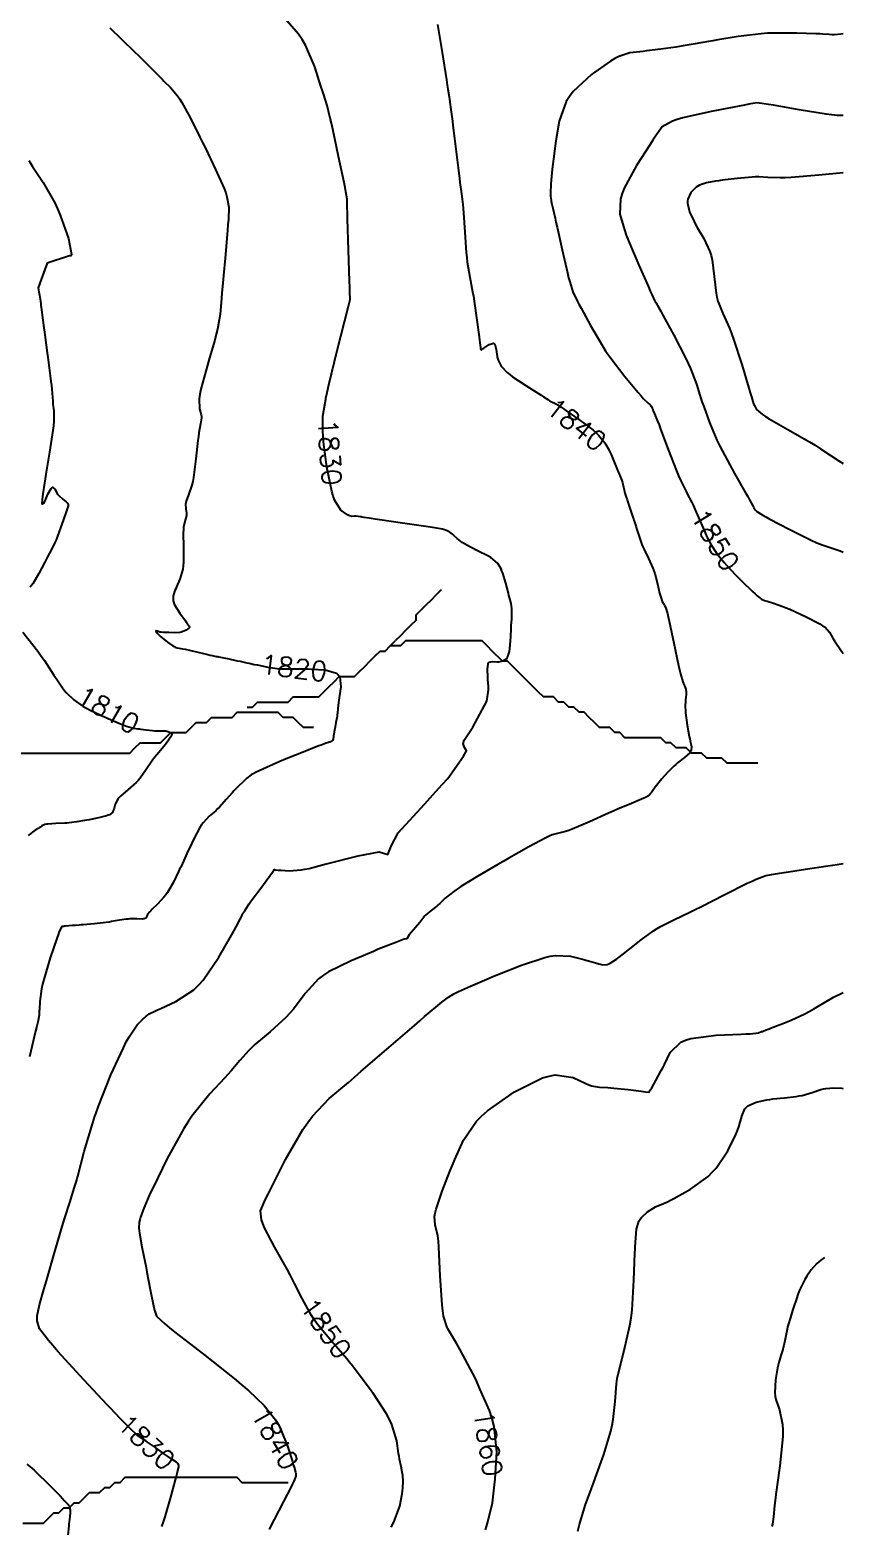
# Model space of a CAD drawing. Header units: metres. Extents: x 68 to 838477, y 94 to 1191015.
# Drawn here: x 838317.3 to 838476.5, y 1189919.7 to 1190212.8 of the extents above; entities that cross this region are included whole.
import ezdxf

# ---------------------------------------------------------------- set-up
doc = ezdxf.new("R2010")
doc.units = ezdxf.units.M
doc.header["$LTSCALE"] = 0.3
doc.layers.add('COTAS 10', color=1, linetype='Continuous')
doc.layers.add('DRENAJE', color=5, linetype='Continuous', lineweight=25)
doc.styles.get("Standard").update_dxf_attribs({"font": 'simplex.shx'})

msp = doc.modelspace()

# ---------------------------------------------------------------- linework, layer by layer
at = {"layer": 'COTAS 10'}
for points, elevation in [([(838343.06, 1189919.61), (838343.41, 1189920.52), (838343.74, 1189921.48), (838344.88, 1189925.34), (838345.77, 1189928.75), (838345.94, 1189929.43), (838346.08, 1189929.98), (838346.17, 1189930.31), (838346.35, 1189931), (838346.4, 1189931.24), (838346.41, 1189931.31), (838346.42, 1189931.38), (838346.42, 1189931.64), (838346.24, 1189931.96), (838346.12, 1189932.07), (838345.98, 1189932.19), (838345.26, 1189932.69), (838344.19, 1189933.39), (838343.83, 1189933.64), (838343.44, 1189933.9), (838341.83, 1189935.05), (838340.31, 1189936.13), (838339.98, 1189936.35), (838339.7, 1189936.54), (838339.03, 1189936.94), (838338.49, 1189937.3), (838338.28, 1189937.47), (838338.06, 1189937.66), (838337.05, 1189938.59), (838334.92, 1189940.76), (838333.99, 1189941.74), (838332.91, 1189942.88), (838332.41, 1189943.41), (838327.78, 1189948.35), (838322.74, 1189953.87), (838321.72, 1189955.03), (838320.86, 1189956.04), (838319.11, 1189958.35), (838318.69, 1189959.86), (838318.67, 1189960.35), (838318.69, 1189960.87), (838319.11, 1189963.04), (838319.98, 1189966.03), (838320.28, 1189967.06), (838320.61, 1189968.2), (838322.02, 1189973.04), (838323.45, 1189977.89), (838323.79, 1189979.03), (838324.11, 1189980.07), (838325.08, 1189983.06), (838326.01, 1189986.05), (838326.3, 1189987.09), (838326.62, 1189988.22), (838327.89, 1189993.06), (838329.54, 1189998.67), (838329.99, 1190000), (838330.08, 1190000.28), (838330.67, 1190001.92), (838333.11, 1190008.06), (838335.55, 1190013.41), (838336.12, 1190014.55), (838336.67, 1190015.54), (838338.28, 1190017.9), (838339.46, 1190019.08), (838339.73, 1190019.33), (838339.97, 1190019.54), (838340.63, 1190020.04), (838341.73, 1190020.58), (838342.25, 1190020.82), (838342.86, 1190021.1), (838345.85, 1190022.44), (838349.33, 1190024.74), (838350.25, 1190025.63), (838351.16, 1190026.63), (838354.28, 1190031.15), (838356.76, 1190035.48), (838357.25, 1190036.36), (838357.66, 1190037.09), (838358.46, 1190038.58), (838358.68, 1190039.07), (838358.73, 1190039.17), (838358.77, 1190039.25), (838358.85, 1190039.45), (838358.9, 1190039.56), (838358.92, 1190039.59), (838358.94, 1190039.62), (838359.01, 1190039.74), (838359.09, 1190039.84), (838359.12, 1190039.89), (838359.15, 1190039.95), (838359.18, 1190039.99), (838359.19, 1190040), (838359.2, 1190040.01), (838359.25, 1190040.06), (838359.34, 1190040.19), (838359.38, 1190040.25), (838359.42, 1190040.33), (838359.61, 1190040.7), (838360.19, 1190041.59), (838360.47, 1190041.99), (838360.8, 1190042.45), (838362.45, 1190044.68), (838364.06, 1190046.83), (838364.37, 1190047.26), (838364.62, 1190047.6), (838365.04, 1190048.21), (838365.1, 1190048.29), (838365.12, 1190048.3), (838365.15, 1190048.3), (838365.31, 1190048.27), (838365.84, 1190048.2), (838366.11, 1190048.18), (838366.43, 1190048.16), (838368.05, 1190048.09), (838370.36, 1190048.25), (838371.12, 1190048.38), (838371.93, 1190048.54), (838375.28, 1190049.43), (838375.33, 1190049.44), (838381.52, 1190050.97), (838385.67, 1190051.8), (838387.33, 1190051.24), (838388.02, 1190052.9), (838389.4, 1190055.53), (838394.63, 1190061.19), (838396.15, 1190062.94), (838396.74, 1190063.6), (838397.4, 1190064.33), (838397.99, 1190064.99), (838399.08, 1190066.17), (838402.2, 1190070.51), (838402.77, 1190071.55), (838402.39, 1190072.21), (838402.1, 1190072.97), (838402.29, 1190073.63), (838403.99, 1190076.18), (838406.73, 1190081.28), (838407.07, 1190083.52), (838407.05, 1190084.25), (838406.95, 1190085.45), (838406.93, 1190085.8), (838406.91, 1190086.15), (838406.86, 1190087.51), (838407, 1190088.61), (838407.09, 1190088.8), (838407.21, 1190088.95), (838407.87, 1190089.09), (838408.68, 1190089.01), (838408.9, 1190089.01), (838409.12, 1190089.03), (838409.92, 1190089.19), (838410.59, 1190089.62), (838410.73, 1190089.8), (838410.85, 1190090.02), (838411.16, 1190091.04), (838411.31, 1190092.25), (838411.34, 1190092.58), (838411.37, 1190092.91), (838411.43, 1190094.11), (838411.48, 1190095.35), (838411.5, 1190095.71), (838411.52, 1190096.07), (838411.62, 1190097.46), (838411.67, 1190098.79), (838411.66, 1190099.12), (838411.64, 1190099.43), (838411.48, 1190100.44), (838411.19, 1190101.61), (838411.08, 1190102.02), (838410.96, 1190102.47), (838410.45, 1190104.43), (838409.86, 1190106.36), (838409.69, 1190106.8), (838409.53, 1190107.2), (838408.91, 1190108.28), (838407.93, 1190109.15), (838407.52, 1190109.42), (838407.06, 1190109.7), (838404.94, 1190110.78), (838402.81, 1190111.85), (838402.35, 1190112.11), (838401.94, 1190112.36), (838400.92, 1190113.15), (838400.3, 1190113.76), (838400.14, 1190113.9), (838399.99, 1190114.03), (838399.48, 1190114.4), (838398.97, 1190114.66), (838398.82, 1190114.73), (838398.66, 1190114.79), (838398.05, 1190114.97), (838396.47, 1190115.26), (838395.69, 1190115.38), (838394.77, 1190115.52), (838390.25, 1190116.19), (838385.77, 1190116.84), (838384.88, 1190116.97), (838384.13, 1190117.08), (838382.7, 1190117.3), (838382.24, 1190117.38), (838382.11, 1190117.4), (838381.98, 1190117.42), (838381.52, 1190117.48), (838381.06, 1190117.52), (838380.93, 1190117.52), (838380.8, 1190117.52), (838380.33, 1190117.5), (838379.71, 1190117.66), (838379.48, 1190117.78), (838379.23, 1190117.93), (838378.13, 1190118.72), (838376.95, 1190120.62), (838376.65, 1190121.47), (838376.58, 1190121.71), (838376.36, 1190122.45), (838375.42, 1190127.16), (838374.77, 1190132.1), (838374.66, 1190133.23), (838374.59, 1190134.27), (838374.61, 1190137.16), (838375.19, 1190140.48), (838375.23, 1190140.66), (838375.47, 1190141.78), (838375.8, 1190143.26), (838377.44, 1190149.98), (838379.58, 1190158.44), (838379.97, 1190159.98), (838379.93, 1190161.48), (838379.9, 1190162.42), (838379.86, 1190163.58), (838379.67, 1190169.68), (838379.47, 1190175.82), (838379.44, 1190177.02), (838379.41, 1190177.99), (838379.38, 1190179.68), (838379.13, 1190181.11), (838378.97, 1190181.93), (838378.77, 1190182.92), (838377.72, 1190188.02), (838376.58, 1190193.38), (838376.32, 1190194.54), (838376.08, 1190195.55), (838375.45, 1190198.02), (838374.79, 1190200.13), (838374.54, 1190200.91), (838374.26, 1190201.77), (838373.03, 1190205.6), (838371.2, 1190209.81), (838370.55, 1190210.91), (838369.83, 1190211.98), (838366.74, 1190215.6)], 1830), ([(838332.91, 1190213.2), (838337.61, 1190208.66), (838338.62, 1190207.69), (838339.49, 1190206.83), (838341.56, 1190204.76), (838342.8, 1190203.49), (838343.15, 1190203.14), (838343.5, 1190202.79), (838344.78, 1190201.56), (838346.18, 1190199.89), (838346.6, 1190199.26), (838347.03, 1190198.57), (838348.72, 1190195.5), (838350.55, 1190191.81), (838351.08, 1190190.74), (838351.62, 1190189.65), (838353.63, 1190185.5), (838355.28, 1190181.75), (838355.6, 1190180.9), (838355.85, 1190180.14), (838356.24, 1190178.11), (838356.12, 1190175.68), (838356.04, 1190174.67), (838355.95, 1190173.51), (838355.49, 1190168.11), (838355.17, 1190164.67), (838354.98, 1190162.56), (838354.87, 1190161.31), (838354.77, 1190160.18), (838354.49, 1190157.12), (838353.99, 1190154.21), (838353.74, 1190153.18), (838353.45, 1190152.04), (838352.44, 1190148.58), (838352.01, 1190147.12), (838350.71, 1190142.41), (838350.51, 1190141.42), (838350.37, 1190140.56), (838350.45, 1190138.57), (838350.81, 1190137.43), (838350.84, 1190137.11), (838350.86, 1190136.79), (838350.69, 1190135.62), (838350.34, 1190133.85), (838350.24, 1190133.16), (838350.13, 1190132.36), (838349.74, 1190128.76), (838349.28, 1190125.12), (838349.13, 1190124.31), (838348.97, 1190123.59), (838348.33, 1190121.7), (838347.83, 1190120.47), (838347.76, 1190120.17), (838347.71, 1190119.88), (838347.8, 1190118.96), (838347.94, 1190118.13), (838347.93, 1190117.89), (838347.91, 1190117.65), (838347.64, 1190116.76), (838347.35, 1190115.4), (838347.31, 1190114.86), (838347.29, 1190114.25), (838347.36, 1190111.47), (838347.36, 1190108.54), (838347.29, 1190107.84), (838347.2, 1190107.18), (838346.63, 1190105.19), (838345.96, 1190103.67), (838345.8, 1190103.31), (838345.66, 1190102.97), (838345.28, 1190101.97), (838345.3, 1190100.93), (838345.42, 1190100.58), (838345.58, 1190100.19), (838346.6, 1190098.53), (838347.7, 1190097.01), (838347.93, 1190096.71), (838348.11, 1190096.45), (838348.5, 1190095.96), (838348.5, 1190095.74), (838348.44, 1190095.66), (838348.36, 1190095.58), (838347.86, 1190095.2), (838347.09, 1190094.86), (838346.85, 1190094.8), (838346.59, 1190094.75), (838345.52, 1190094.7), (838344.49, 1190094.74), (838344.25, 1190094.74), (838344.04, 1190094.75), (838343.41, 1190094.75), (838342.94, 1190094.79), (838342.81, 1190094.82), (838342.68, 1190094.85), (838342.24, 1190095.03), (838341.96, 1190095.11), (838341.94, 1190095.09), (838341.94, 1190095.03), (838342.14, 1190094.67), (838342.67, 1190094.08), (838342.88, 1190093.89), (838343.12, 1190093.68), (838344.2, 1190092.84), (838345.25, 1190092.11), (838345.48, 1190091.98), (838345.67, 1190091.87), (838346.12, 1190091.72), (838346.84, 1190091.62), (838347.22, 1190091.55), (838347.66, 1190091.46), (838349.88, 1190090.95), (838352.11, 1190090.43), (838352.57, 1190090.32), (838352.95, 1190090.24), (838353.76, 1190090.07), (838354.1, 1190090.03), (838354.19, 1190090.01), (838354.28, 1190090), (838354.58, 1190089.95), (838355.26, 1190089.81), (838355.58, 1190089.74), (838355.96, 1190089.65), (838357.83, 1190089.23), (838358.41, 1190089.11), (838359.72, 1190088.81), (838360.11, 1190088.73), (838360.44, 1190088.66), (838361.17, 1190088.51), (838361.8, 1190088.4), (838362.07, 1190088.34), (838362.38, 1190088.28), (838363.86, 1190087.97), (838365.69, 1190087.69), (838366.22, 1190087.65), (838366.76, 1190087.61), (838368.81, 1190087.61), (838371.07, 1190087.63), (838371.74, 1190087.62), (838372.43, 1190087.59), (838375.09, 1190087.44), (838377.27, 1190086.8), (838377.64, 1190086.47), (838377.93, 1190086.07), (838378.15, 1190084.08), (838377.82, 1190081.96), (838377.76, 1190081.48), (838377.7, 1190081.05), (838377.58, 1190079.88), (838377.49, 1190078.93), (838377.45, 1190078.63), (838377.4, 1190078.32), (838377.17, 1190077.09), (838376.94, 1190075.88), (838376.9, 1190075.59), (838376.85, 1190075.31), (838376.74, 1190074.47), (838376.63, 1190073.86), (838376.59, 1190073.73), (838376.54, 1190073.62), (838376.3, 1190073.39), (838375.97, 1190073.28), (838375.87, 1190073.24), (838375.76, 1190073.21), (838375.3, 1190073.07), (838374.3, 1190072.71), (838373.85, 1190072.53), (838373.31, 1190072.33), (838370.75, 1190071.31), (838367.78, 1190070.11), (838367, 1190069.78), (838366.23, 1190069.46), (838363.59, 1190068.31), (838361.45, 1190067.31), (838361, 1190067.07), (838360.61, 1190066.85), (838359.71, 1190066.21), (838359.19, 1190065.68), (838359.03, 1190065.52), (838358.87, 1190065.37), (838358.24, 1190064.8), (838357.45, 1190064.02), (838357.19, 1190063.73), (838356.9, 1190063.42), (838355.69, 1190062.02), (838354.37, 1190060.56), (838354.01, 1190060.19), (838353.65, 1190059.84), (838352.39, 1190058.74), (838351.17, 1190057.48), (838350.84, 1190057.04), (838350.52, 1190056.55), (838349.39, 1190054.47), (838348.42, 1190052.38), (838348.19, 1190051.89), (838347.98, 1190051.43), (838347.39, 1190050.11), (838346.79, 1190048.81), (838346.57, 1190048.37), (838346.34, 1190047.9), (838345.34, 1190045.87), (838344.17, 1190043.83), (838343.84, 1190043.34), (838343.5, 1190042.88), (838342.24, 1190041.5), (838341.16, 1190040.48), (838340.94, 1190040.25), (838340.74, 1190040.04), (838340.31, 1190039.5), (838340.12, 1190039.15), (838340.07, 1190039.07), (838340.04, 1190039), (838339.95, 1190038.78), (838339.64, 1190038.65), (838339.47, 1190038.63), (838339.25, 1190038.62), (838338.16, 1190038.64), (838336.83, 1190038.64), (838336.47, 1190038.61), (838336.11, 1190038.58), (838334.81, 1190038.37), (838333.26, 1190038.1), (838332.75, 1190038.03), (838332.19, 1190037.96), (838329.84, 1190037.7), (838327.7, 1190037.5), (838327.27, 1190037.46), (838326.91, 1190037.43), (838326.2, 1190037.38), (838325.85, 1190037.36), (838325.71, 1190037.35), (838325.56, 1190037.34), (838324.88, 1190037.28), (838324.2, 1190037.21), (838324.04, 1190037.19), (838323.9, 1190037.17), (838323.52, 1190037.12), (838322.99, 1190036.15), (838322.76, 1190035.55), (838322.5, 1190034.82), (838321.22, 1190031), (838319.99, 1190026.8), (838319.74, 1190025.84), (838319.54, 1190024.96), (838319.17, 1190022.47), (838319.1, 1190020.88), (838319.09, 1190020.55), (838319.08, 1190020.29), (838319.07, 1190019.75), (838318.79, 1190018.39), (838318.6, 1190017.6), (838318.37, 1190016.63), (838317.16, 1190011.64)], 1820), ([(838397.1, 1190213.89), (838398.01, 1190208.37), (838398.82, 1190203.05), (838398.98, 1190202.02), (838399.11, 1190201.18), (838399.35, 1190199.71), (838399.44, 1190199.2), (838399.48, 1190198.95), (838399.52, 1190198.66), (838399.71, 1190197.25), (838400.01, 1190194.94), (838400.11, 1190194.09), (838400.23, 1190193.14), (838400.73, 1190188.92), (838401.24, 1190184.73), (838401.36, 1190183.79), (838401.47, 1190182.95), (838401.78, 1190180.72), (838402.03, 1190178.58), (838402.1, 1190177.81), (838402.16, 1190176.95), (838402.4, 1190173.17), (838402.7, 1190169.2), (838402.8, 1190168.22), (838402.92, 1190167.29), (838403.4, 1190164.37), (838403.95, 1190161.51), (838404.1, 1190160.62), (838404.25, 1190159.69), (838404.78, 1190155.95), (838405.21, 1190152.69), (838405.3, 1190152.05), (838405.36, 1190151.52), (838405.48, 1190150.58), (838405.5, 1190150.4), (838405.51, 1190150.36), (838405.52, 1190150.32), (838405.57, 1190150.2), (838405.63, 1190150.13), (838405.65, 1190150.12), (838405.67, 1190150.12), (838405.76, 1190150.17), (838406.04, 1190150.37), (838406.18, 1190150.47), (838406.34, 1190150.59), (838407.18, 1190151.18), (838408.02, 1190151.46), (838408.18, 1190151.39), (838408.31, 1190151.26), (838408.56, 1190150.23), (838408.74, 1190148.85), (838408.84, 1190148.49), (838408.96, 1190148.14), (838409.56, 1190146.96), (838410.74, 1190145.7), (838411.22, 1190145.3), (838411.78, 1190144.87), (838414.37, 1190143.13), (838415.8, 1190142.24), (838416.88, 1190141.56), (838417.39, 1190141.24), (838417.82, 1190140.96), (838418.68, 1190140.38), (838419, 1190140.15), (838419.07, 1190140.1), (838419.15, 1190140.05), (838419.39, 1190139.92), (838419.6, 1190139.84), (838419.66, 1190139.82), (838419.71, 1190139.8), (838419.9, 1190139.73), (838420.06, 1190139.67), (838420.1, 1190139.65), (838420.15, 1190139.63), (838420.28, 1190139.56), (838420.41, 1190139.5), (838420.47, 1190139.46), (838420.59, 1190139.39), (838421.31, 1190138.91), (838421.72, 1190138.62), (838422.22, 1190138.27), (838424.78, 1190136.48), (838427.48, 1190134.43), (838428.07, 1190133.92), (838428.59, 1190133.43), (838429.88, 1190131.89), (838430.67, 1190130.45), (838430.69, 1190130.43), (838430.88, 1190130.04), (838431.08, 1190129.61), (838431.76, 1190128.02), (838432.32, 1190126.58), (838432.45, 1190126.26), (838432.57, 1190125.97), (838432.91, 1190125.18), (838433.16, 1190124.53), (838433.23, 1190124.33), (838433.29, 1190124.12), (838433.51, 1190123.26), (838433.69, 1190122.45), (838433.73, 1190122.27), (838433.78, 1190122.11), (838433.9, 1190121.69), (838434.11, 1190121.08), (838434.2, 1190120.81), (838434.31, 1190120.48), (838434.83, 1190118.92), (838435.34, 1190117.36), (838435.44, 1190117.04), (838435.53, 1190116.78), (838435.72, 1190116.21), (838435.9, 1190115.68), (838435.98, 1190115.43), (838436.07, 1190115.14), (838436.51, 1190113.73), (838437.12, 1190112.01), (838437.32, 1190111.52), (838437.53, 1190111.04), (838438.41, 1190109.25), (838439.26, 1190107.38), (838439.46, 1190106.85), (838439.65, 1190106.3), (838440.18, 1190104.26), (838440.58, 1190102.46), (838440.69, 1190102.06), (838440.79, 1190101.71), (838441.11, 1190100.81), (838441.39, 1190100.28), (838441.46, 1190100.16), (838441.53, 1190100.05), (838441.75, 1190099.74), (838442.11, 1190098.51), (838442.27, 1190097.82), (838442.46, 1190096.98), (838443.36, 1190092.69), (838444.28, 1190088.3), (838444.48, 1190087.41), (838444.66, 1190086.66), (838445.1, 1190085.08), (838445.38, 1190084.46), (838445.44, 1190084.3), (838445.51, 1190084.15), (838445.71, 1190083.66), (838445.81, 1190083.06), (838445.81, 1190082.85), (838445.81, 1190082.61), (838445.68, 1190081.54), (838445.6, 1190080.06), (838445.63, 1190079.54), (838445.67, 1190078.99), (838445.98, 1190076.63), (838446.39, 1190074.38), (838446.48, 1190073.89), (838446.58, 1190073.46), (838446.86, 1190072.39), (838446.79, 1190071.64), (838446.66, 1190071.42), (838446.48, 1190071.18), (838445.43, 1190070.26), (838444.09, 1190069.22), (838443.73, 1190068.9), (838443.37, 1190068.58), (838442.14, 1190067.32), (838441.04, 1190066.06), (838440.78, 1190065.74), (838440.52, 1190065.43), (838439.74, 1190064.42), (838439.14, 1190063.61), (838439, 1190063.43), (838438.87, 1190063.27), (838438.51, 1190062.85), (838437.81, 1190062.43), (838437.46, 1190062.27), (838437.06, 1190062.08), (838435.07, 1190061.24), (838432.35, 1190060.11), (838431.48, 1190059.73), (838430.56, 1190059.34), (838426.85, 1190057.69), (838423.47, 1190056.25), (838422.77, 1190055.98), (838422.17, 1190055.77), (838420.85, 1190055.46), (838419.54, 1190055.08), (838418.95, 1190054.82), (838418.27, 1190054.5), (838414.97, 1190052.74), (838411.04, 1190050.53), (838409.96, 1190049.91), (838408.88, 1190049.29), (838404.97, 1190047.01), (838401.63, 1190044.96), (838400.9, 1190044.47), (838400.25, 1190044.03), (838398.61, 1190042.72), (838397.53, 1190041.69), (838397.23, 1190041.42), (838396.93, 1190041.16), (838395.87, 1190040.27), (838394.72, 1190039.36), (838394.59, 1190039.26), (838393.63, 1190037.92), (838391.56, 1190035.51), (838391.06, 1190034.76), (838390.56, 1190034.68), (838388.9, 1190034.02), (838385.99, 1190032.94), (838385.49, 1190032.69), (838384.52, 1190032.23), (838380.17, 1190030.45), (838375.74, 1190028.3), (838374.72, 1190027.62), (838373.78, 1190026.9), (838371.17, 1190024.01), (838368.88, 1190020.95), (838368.16, 1190020.14), (838367.39, 1190019.33), (838364.29, 1190016.54), (838361.33, 1190014.02), (838360.66, 1190013.4), (838360.05, 1190012.8), (838358.35, 1190010.91), (838356.66, 1190008.87), (838356.06, 1190008.19), (838355.39, 1190007.45), (838352.49, 1190004.37), (838349.2, 1190000.34), (838348.97, 1190000), (838348.3, 1189999.01), (838347.39, 1189997.59), (838344.14, 1189991.67), (838341.45, 1189986.17), (838340.89, 1189985.01), (838340.42, 1189984), (838339.43, 1189981.67), (838339.03, 1189980.5), (838338.94, 1189980.22), (838338.86, 1189979.96), (838338.62, 1189979.2), (838338.6, 1189978.08), (838338.65, 1189977.6), (838338.73, 1189977.04), (838339.2, 1189974.41), (838339.83, 1189971.23), (838340, 1189970.33), (838340.18, 1189969.42), (838340.82, 1189966.03), (838341.4, 1189963.14), (838341.54, 1189962.53), (838341.66, 1189962.01), (838342.05, 1189960.82), (838343.66, 1189959.28), (838344.56, 1189958.54), (838345.65, 1189957.66), (838351.24, 1189953.33), (838357.23, 1189948.62), (838358.59, 1189947.5), (838359.81, 1189946.46), (838360.03, 1189946.26), (838363.13, 1189943.33), (838365.32, 1189940.51), (838365.84, 1189939.66), (838366.32, 1189938.77), (838366.47, 1189938.38), (838367.72, 1189935.31), (838368.65, 1189932.3), (838368.84, 1189931.7), (838368.99, 1189931.2), (838369.26, 1189930.26), (838369.3, 1189929.97), (838369.31, 1189929.88), (838369.31, 1189929.79), (838369.31, 1189929.68), (838369.31, 1189929.44), (838368.93, 1189928.45), (838368.7, 1189927.96), (838368.41, 1189927.37), (838366.93, 1189924.48), (838365.1, 1189920.95), (838364.59, 1189919.97), (838364.09, 1189918.98)], 1840), ([(838476.51, 1190212.06), (838476.1, 1190211.97), (838474.86, 1190211.87), (838474.59, 1190211.86), (838474.36, 1190211.85), (838473.77, 1190211.89), (838472.58, 1190211.98), (838471.96, 1190212.02), (838471.21, 1190212.05), (838467.49, 1190212.21), (838462.96, 1190212.21), (838461.71, 1190212.15), (838460.46, 1190212.06), (838455.98, 1190211.52), (838451.97, 1190210.87), (838451.02, 1190210.71), (838450.14, 1190210.56), (838447.55, 1190210.09), (838445.22, 1190209.68), (838444.51, 1190209.56), (838443.76, 1190209.45), (838440.83, 1190209.04), (838438, 1190208.69), (838437.32, 1190208.61), (838436.68, 1190208.54), (838434.75, 1190208.35), (838432.6, 1190207.61), (838431.82, 1190207.2), (838430.96, 1190206.69), (838427.23, 1190204.09), (838423.68, 1190200.74), (838422.94, 1190199.76), (838422.31, 1190198.76), (838420.91, 1190194.96), (838420.27, 1190191.11), (838420.12, 1190190.08), (838419.98, 1190189.07), (838419.57, 1190185.53), (838419.3, 1190182.63), (838419.26, 1190182.02), (838419.23, 1190181.49), (838419.21, 1190180.26), (838419.32, 1190179.48), (838419.36, 1190179.24), (838419.41, 1190178.97), (838419.65, 1190177.91), (838420.1, 1190175.95), (838420.28, 1190175.12), (838420.49, 1190174.17), (838421.48, 1190169.7), (838422.51, 1190165.23), (838422.75, 1190164.27), (838422.97, 1190163.44), (838423.61, 1190161.48), (838424.45, 1190159.76), (838424.79, 1190159.09), (838425.19, 1190158.33), (838427.02, 1190154.88), (838429.37, 1190150.91), (838430.08, 1190149.82), (838430.84, 1190148.74), (838433.8, 1190144.88), (838436.41, 1190141.75), (838436.94, 1190141.14), (838437.39, 1190140.62), (838438.32, 1190139.66), (838438.64, 1190139.42), (838438.71, 1190139.36), (838438.77, 1190139.3), (838438.92, 1190139.13), (838439, 1190138.98), (838439.02, 1190138.93), (838439.04, 1190138.89), (838439.12, 1190138.72), (838439.23, 1190138.44), (838439.28, 1190138.33), (838439.34, 1190138.2), (838439.6, 1190137.62), (838440.2, 1190136.13), (838440.47, 1190135.44), (838440.78, 1190134.62), (838442.26, 1190130.63), (838443.88, 1190126.44), (838444.28, 1190125.48), (838444.66, 1190124.62), (838445.82, 1190122.26), (838445.92, 1190122.07), (838446.89, 1190120.24), (838447.2, 1190119.6), (838447.51, 1190118.92), (838448.7, 1190116.14), (838449.92, 1190113.39), (838450.26, 1190112.73), (838450.58, 1190112.11), (838451.76, 1190110.23), (838453.21, 1190108.44), (838453.72, 1190107.87), (838454.27, 1190107.27), (838455.72, 1190105.79), (838456.62, 1190104.87), (838458.83, 1190102.74), (838459.28, 1190102.32), (838459.67, 1190101.96), (838460.51, 1190101.29), (838461.12, 1190101.04), (838461.36, 1190100.96), (838461.63, 1190100.87), (838462.88, 1190100.51), (838464.73, 1190099.87), (838465.38, 1190099.6), (838466.09, 1190099.3), (838469.14, 1190097.9), (838471.96, 1190096.43), (838472.51, 1190096.09), (838472.98, 1190095.77), (838473.85, 1190094.85), (838474.5, 1190093.62), (838474.82, 1190093.11), (838475.2, 1190092.53), (838476.51, 1190090.63)], 1850), ([(838476.51, 1190196.03), (838475.36, 1190196.07), (838474.34, 1190196.19), (838473.19, 1190196.34), (838467.89, 1190197.19), (838462.86, 1190198.06), (838461.88, 1190198.23), (838461.07, 1190198.36), (838459.62, 1190198.55), (838458.08, 1190198.27), (838457.21, 1190198.1), (838456.14, 1190197.9), (838450.71, 1190196.86), (838445.16, 1190195.61), (838444.03, 1190195.28), (838443.08, 1190194.95), (838441.08, 1190193.82), (838439.79, 1190191.99), (838439.28, 1190191.22), (838438.7, 1190190.34), (838436.03, 1190186.22), (838433.63, 1190181.8), (838433.23, 1190180.74), (838432.93, 1190179.75), (838432.77, 1190176.74), (838433.68, 1190173.66), (838434.05, 1190172.61), (838434.48, 1190171.49), (838436.48, 1190166.74), (838438.38, 1190162.47), (838438.74, 1190161.64), (838439.04, 1190160.97), (838439.56, 1190159.83), (838439.65, 1190159.69), (838439.67, 1190159.65), (838439.7, 1190159.6), (838439.83, 1190159.44), (838440.46, 1190158.36), (838440.8, 1190157.73), (838441.23, 1190156.96), (838443.39, 1190153.01), (838445.68, 1190148.56), (838446.19, 1190147.49), (838446.64, 1190146.48), (838447.8, 1190143.39), (838448.67, 1190140.63), (838448.94, 1190139.83), (838449.22, 1190139.01), (838450.33, 1190135.92), (838451.8, 1190132.44), (838452.31, 1190131.38), (838452.87, 1190130.27), (838455.25, 1190125.92), (838457.42, 1190122.13), (838457.85, 1190121.38), (838458.2, 1190120.76), (838458.83, 1190119.6), (838458.95, 1190119.31), (838458.99, 1190119.24), (838459.02, 1190119.18), (838459.14, 1190118.99), (838459.29, 1190118.8), (838459.35, 1190118.74), (838459.4, 1190118.68), (838459.65, 1190118.43), (838460.78, 1190117.73), (838461.39, 1190117.39), (838462.14, 1190116.98), (838465.93, 1190114.97), (838470.28, 1190112.83), (838471.39, 1190112.35), (838472.45, 1190111.92), (838475.93, 1190110.74), (838476.51, 1190110.51)], 1860), ([(838317.05, 1190187.21), (838317.38, 1190186.7), (838317.78, 1190186.08), (838319.83, 1190182.95), (838322.12, 1190178.93), (838322.67, 1190177.75), (838323.19, 1190176.54), (838324.8, 1190171.93), (838325.37, 1190168.81), (838325.25, 1190168.55), (838324.99, 1190168.55), (838320.62, 1190167.1), (838319.45, 1190163.9), (838318.87, 1190162.31), (838319.02, 1190161.51), (838319.13, 1190160.85), (838319.31, 1190159.65), (838319.36, 1190159.07), (838319.39, 1190158.8), (838319.44, 1190158.49), (838319.65, 1190156.95), (838320, 1190154.47), (838320.12, 1190153.57), (838320.26, 1190152.57), (838320.65, 1190149.58), (838320.83, 1190148.17), (838321.36, 1190143.99), (838321.46, 1190143.14), (838321.54, 1190142.42), (838321.67, 1190140.89), (838321.71, 1190140.06), (838321.73, 1190139.78), (838321.77, 1190139.48), (838321.94, 1190138.21), (838321.95, 1190136.1), (838321.88, 1190135.27), (838321.77, 1190134.33), (838321.11, 1190130.06), (838320.38, 1190125.79), (838320.23, 1190124.86), (838320.1, 1190124.03), (838319.81, 1190121.94), (838319.68, 1190120.81), (838319.66, 1190120.58), (838319.63, 1190120.4), (838319.59, 1190120.08), (838319.6, 1190120.01), (838319.61, 1190119.99), (838319.63, 1190119.97), (838319.74, 1190119.87), (838319.98, 1190120.11), (838320.09, 1190120.3), (838320.21, 1190120.54), (838320.79, 1190121.84), (838321.42, 1190122.99), (838321.56, 1190123.13), (838321.7, 1190123.21), (838322.12, 1190122.83), (838322.57, 1190122.01), (838322.73, 1190121.8), (838322.91, 1190121.59), (838323.68, 1190120.9), (838324.38, 1190120.33), (838324.51, 1190120.21), (838324.62, 1190120.09), (838324.77, 1190119.81), (838324.74, 1190119.65), (838324.73, 1190119.61), (838324.73, 1190119.58), (838324.71, 1190119.52), (838324.52, 1190118.96), (838324.4, 1190118.62), (838324.26, 1190118.2), (838323.52, 1190116.01), (838322.66, 1190113.6), (838322.43, 1190113.04), (838322.22, 1190112.52), (838321.49, 1190111.02), (838320.69, 1190109.56), (838320.43, 1190109.07), (838320.15, 1190108.54), (838319.01, 1190106.31), (838317.81, 1190104.32), (838317.5, 1190103.93), (838317.21, 1190103.62)], 1810), ([(838476.51, 1190184.79), (838471.79, 1190184.33), (838466.34, 1190183.91), (838465.18, 1190183.85), (838464.17, 1190183.81), (838461.79, 1190183.9), (838460.02, 1190184.02), (838459.39, 1190184.01), (838458.71, 1190183.98), (838455.79, 1190183.72), (838452.85, 1190183.36), (838452.17, 1190183.26), (838451.54, 1190183.18), (838449.74, 1190182.88), (838448.41, 1190182.42), (838448.07, 1190182.23), (838447.75, 1190182.01), (838446.72, 1190180.99), (838446.11, 1190179.67), (838446.06, 1190179.26), (838446.05, 1190178.84), (838446.46, 1190177.16), (838447.33, 1190175.26), (838447.62, 1190174.7), (838447.93, 1190174.12), (838449.25, 1190171.92), (838450.45, 1190169.39), (838450.69, 1190168.6), (838450.89, 1190167.78), (838451.29, 1190164.5), (838451.64, 1190161.24), (838451.81, 1190160.43), (838452.01, 1190159.67), (838452.98, 1190157.24), (838454.26, 1190154.39), (838454.65, 1190153.36), (838455.06, 1190152.23), (838456.66, 1190147.24), (838458.06, 1190142.62), (838458.33, 1190141.7), (838458.56, 1190140.95), (838458.99, 1190139.58), (838459.16, 1190139.2), (838459.22, 1190139.07), (838459.28, 1190138.94), (838459.58, 1190138.42), (838460.72, 1190137.47), (838461.32, 1190137.08), (838462.04, 1190136.63), (838465.7, 1190134.54), (838469.94, 1190132.1), (838471.04, 1190131.43), (838472.11, 1190130.77), (838475.7, 1190128.4), (838476.51, 1190127.89)], 1870), ([(838315.86, 1190094.83), (838318.77, 1190091.07), (838319.45, 1190090.14), (838320.09, 1190089.24), (838321.95, 1190086.39), (838322.57, 1190085.45), (838323.48, 1190084.08), (838323.9, 1190083.54), (838324.32, 1190083.03), (838325.83, 1190081.55), (838327.7, 1190080.28), (838328.35, 1190079.91), (838329.06, 1190079.53), (838332.09, 1190078.09), (838334.99, 1190076.86), (838335.62, 1190076.62), (838336.17, 1190076.42), (838337.51, 1190076.04), (838338.41, 1190075.91), (838338.68, 1190075.87), (838338.96, 1190075.83), (838340.02, 1190075.67), (838341.29, 1190075.53), (838341.7, 1190075.5), (838342.12, 1190075.48), (838343.84, 1190075.46), (838344.97, 1190075.07), (838345.03, 1190074.81), (838344.97, 1190074.5), (838343.82, 1190072.82), (838342.09, 1190070.8), (838341.67, 1190070.26), (838341.27, 1190069.73), (838340.05, 1190067.9), (838338.85, 1190066.22), (838338.47, 1190065.78), (838338.07, 1190065.36), (838336.44, 1190063.94), (838334.99, 1190062.7), (838334.69, 1190062.39), (838334.45, 1190062.09), (838333.95, 1190061.14), (838333.75, 1190060.36), (838333.69, 1190060.17), (838333.63, 1190060), (838333.4, 1190059.49), (838332.84, 1190059.06), (838332.57, 1190058.95), (838332.25, 1190058.83), (838330.68, 1190058.44), (838328.87, 1190058.08), (838328.41, 1190057.99), (838327.96, 1190057.91), (838326.45, 1190057.65), (838324.95, 1190057.47), (838324.51, 1190057.43), (838324.06, 1190057.39), (838322.32, 1190057.31), (838320.79, 1190057.21), (838320.47, 1190057.17), (838320.2, 1190057.12), (838319.57, 1190056.88), (838319.16, 1190056.57), (838319.03, 1190056.48), (838318.88, 1190056.38), (838318.27, 1190056), (838316.92, 1190055)], 1810), ([(838387.99, 1189919.47), (838388.51, 1189920.45), (838389.69, 1189923.55), (838390.17, 1189926), (838390.25, 1189926.57), (838390.32, 1189927.08), (838390.38, 1189928.5), (838390.27, 1189929.61), (838390.22, 1189929.92), (838390.18, 1189930.23), (838389.94, 1189931.35), (838389.65, 1189932.82), (838389.56, 1189933.34), (838389.47, 1189933.91), (838389.1, 1189936.4), (838388.13, 1189939.57), (838387.65, 1189940.58), (838387.09, 1189941.64), (838384.4, 1189945.77), (838384.3, 1189945.92), (838381.02, 1189950.27), (838380.15, 1189951.38), (838379.97, 1189951.59), (838379.29, 1189952.44), (838376.29, 1189955.92), (838373.65, 1189959.14), (838373.01, 1189960.05), (838372.4, 1189960.95), (838370.56, 1189964.27), (838369.1, 1189967.18), (838368.77, 1189967.83), (838368.21, 1189968.9), (838367.61, 1189970), (838365.2, 1189974.27), (838363.19, 1189978.1), (838362.84, 1189978.94), (838362.58, 1189979.67), (838362.41, 1189981.47), (838363.42, 1189983.71), (838363.91, 1189984.71), (838364.49, 1189985.88), (838367.33, 1189991.47), (838370.73, 1189997.37), (838371.65, 1189998.73), (838372.58, 1189999.97), (838372.61, 1190000), (838375.86, 1190003.44), (838379.62, 1190006.61), (838380.85, 1190007.66), (838382.16, 1190008.78), (838387.55, 1190013.44), (838392.56, 1190017.78), (838393.62, 1190018.7), (838394.56, 1190019.5), (838396.77, 1190021.36), (838397.94, 1190022.3), (838398.22, 1190022.53), (838398.47, 1190022.73), (838399.22, 1190023.32), (838400.25, 1190023.94), (838400.68, 1190024.16), (838401.18, 1190024.41), (838403.51, 1190025.47), (838406.71, 1190026.84), (838407.76, 1190027.28), (838408.88, 1190027.74), (838413.51, 1190029.6), (838418.07, 1190031.1), (838419.15, 1190031.33), (838420.16, 1190031.49), (838423.11, 1190031.36), (838425.24, 1190030.8), (838425.72, 1190030.67), (838426.16, 1190030.55), (838427.36, 1190030.22), (838428.22, 1190029.97), (838428.45, 1190029.91), (838428.68, 1190029.85), (838429.46, 1190029.65), (838430.33, 1190029.71), (838430.62, 1190029.81), (838430.92, 1190029.95), (838432.17, 1190030.75), (838433.75, 1190031.97), (838434.25, 1190032.37), (838434.78, 1190032.79), (838436.97, 1190034.53), (838439.39, 1190036.3), (838440.08, 1190036.74), (838440.78, 1190037.16), (838443.37, 1190038.48), (838446.51, 1190039.96), (838447.56, 1190040.48), (838448.68, 1190041.03), (838453.37, 1190043.42), (838457.76, 1190045.62), (838458.7, 1190046.06), (838459.51, 1190046.43), (838461.41, 1190047.14), (838463.27, 1190047.48), (838464.06, 1190047.6), (838464.96, 1190047.75), (838469.16, 1190048.39), (838473.5, 1190049.04), (838474.48, 1190049.19), (838475.36, 1190049.32), (838476.51, 1190049.49)], 1850), ([(838406.47, 1189918.96), (838406.9, 1189920.28), (838407.84, 1189924.23), (838408.27, 1189927.78), (838408.37, 1189928.84), (838408.46, 1189929.95), (838408.72, 1189934.23), (838408.19, 1189939.18), (838407.79, 1189940.71), (838407.27, 1189942.3), (838405.39, 1189946.56), (838404.49, 1189948.59), (838401.5, 1189954.22), (838400.86, 1189955.39), (838400.3, 1189956.39), (838399.12, 1189958.32), (838398.95, 1189958.59), (838398.25, 1189960.81), (838398.1, 1189961.82), (838397.97, 1189963), (838397.63, 1189968.68), (838397.35, 1189974.35), (838397.25, 1189975.52), (838397.14, 1189976.52), (838396.65, 1189978.68), (838396.52, 1189980.32), (838396.63, 1189980.99), (838396.81, 1189981.75), (838397.98, 1189985.27), (838399.58, 1189989.32), (838400.03, 1189990.41), (838400.48, 1189991.49), (838402.14, 1189995.27), (838404.69, 1189998.98), (838405.69, 1190000), (838405.7, 1190000.01), (838406.85, 1190001.04), (838412.14, 1190004.77), (838417.64, 1190007.48), (838418.94, 1190007.86), (838420.13, 1190008.09), (838423.62, 1190007.6), (838426.14, 1190006.38), (838426.73, 1190006.15), (838427.27, 1190005.96), (838428.82, 1190005.67), (838430.42, 1190005.59), (838431, 1190005.55), (838431.64, 1190005.49), (838434.4, 1190005.19), (838436.94, 1190004.88), (838437.42, 1190004.82), (838437.82, 1190004.78), (838438.47, 1190004.71), (838438.51, 1190004.71), (838438.53, 1190004.71), (838438.74, 1190005.06), (838438.87, 1190005.28), (838439.03, 1190005.55), (838439.86, 1190006.99), (838440.91, 1190008.91), (838441.21, 1190009.49), (838441.51, 1190010.09), (838442.64, 1190012.45), (838444.72, 1190014.5), (838445.63, 1190014.9), (838446.68, 1190015.24), (838451.67, 1190015.87), (838456.55, 1190016.05), (838457.53, 1190016.1), (838458.35, 1190016.15), (838459.98, 1190016.35), (838460.57, 1190016.55), (838460.73, 1190016.61), (838460.89, 1190016.67), (838461.47, 1190016.9), (838462.04, 1190017.12), (838462.18, 1190017.18), (838462.33, 1190017.23), (838462.82, 1190017.41), (838463.65, 1190017.73), (838464.01, 1190017.87), (838464.42, 1190018.03), (838466.35, 1190018.81), (838469.01, 1190020.06), (838469.88, 1190020.53), (838470.81, 1190021.04), (838474.64, 1190023.29), (838476.51, 1190024.23)], 1860), ([(838424.59, 1189918.65), (838424.9, 1189919.98), (838426, 1189923.71), (838427.23, 1189927.01), (838427.62, 1189928.06), (838428.02, 1189929.18), (838429.63, 1189933.71), (838431.03, 1189938.3), (838431.3, 1189939.45), (838431.51, 1189940.54), (838431.85, 1189944.07), (838432.12, 1189947.55), (838432.29, 1189948.61), (838432.5, 1189949.72), (838433.62, 1189954.07), (838434.76, 1189959.01), (838434.99, 1189960.49), (838435.18, 1189962.01), (838435.56, 1189967.87), (838435.73, 1189973.16), (838435.77, 1189974.03), (838435.78, 1189974.31), (838435.83, 1189975.32), (838436.07, 1189977.87), (838436.54, 1189979.4), (838436.76, 1189979.78), (838437.01, 1189980.13), (838438.19, 1189981.24), (838439.46, 1189982.04), (838439.76, 1189982.21), (838440.04, 1189982.35), (838440.86, 1189982.67), (838442.15, 1189983.23), (838442.73, 1189983.52), (838443.4, 1189983.88), (838446.61, 1189985.7), (838450.07, 1189988.2), (838450.89, 1189988.99), (838451.65, 1189989.82), (838453.92, 1189993.17), (838455.49, 1189996.41), (838455.81, 1189997.18), (838456.09, 1189997.88), (838456.67, 1189999.95), (838456.7, 1190000), (838457.27, 1190001.4), (838457.56, 1190001.72), (838457.89, 1190002), (838459.51, 1190002.74), (838461.55, 1190003.18), (838462.14, 1190003.28), (838462.75, 1190003.37), (838465.06, 1190003.59), (838467.33, 1190003.84), (838467.93, 1190003.95), (838468.5, 1190004.07), (838470.43, 1190004.65), (838472.19, 1190005.21), (838472.66, 1190005.32), (838473.12, 1190005.41), (838474.72, 1190005.57), (838476.21, 1190005.48), (838476.51, 1190005.43)], 1870), ([(838472.9, 1189972.32), (838472.14, 1189971.79), (838471.75, 1189971.47), (838471.38, 1189971.13), (838470.28, 1189969.89), (838469.44, 1189968.66), (838469.24, 1189968.34), (838469.05, 1189968.02), (838468.48, 1189966.96), (838468.01, 1189965.9), (838467.88, 1189965.58), (838467.75, 1189965.25), (838467.31, 1189964), (838466.88, 1189962.68), (838466.76, 1189962.3), (838466.64, 1189961.93), (838466.19, 1189960.57), (838465.77, 1189959.14), (838465.66, 1189958.71), (838465.56, 1189958.28), (838465.22, 1189956.65), (838464.9, 1189955.06), (838464.8, 1189954.67), (838464.71, 1189954.29), (838464.32, 1189953.09), (838463.92, 1189951.7), (838463.81, 1189951.21), (838463.7, 1189950.66), (838463.3, 1189948.3), (838463.17, 1189945.77), (838463.23, 1189945.13), (838463.33, 1189944.5), (838464.06, 1189942.44), (838464.67, 1189939.59), (838464.71, 1189938.48), (838464.69, 1189937.22), (838464.38, 1189934.01), (838464.13, 1189931.46), (838463.37, 1189925.86), (838463.23, 1189924.7), (838463.11, 1189923.7), (838462.91, 1189921.46), (838462.68, 1189920.07), (838462.54, 1189919.6)], 1880), ([(838316.66, 1189931.81), (838317.65, 1189931.03), (838318.08, 1189930.65), (838318.57, 1189930.18), (838320.89, 1189927.88), (838323.16, 1189925.58), (838323.61, 1189925.11), (838323.98, 1189924.72), (838324.72, 1189923.93), (838324.92, 1189923.65), (838324.96, 1189923.58), (838324.99, 1189923.52), (838325.06, 1189923.33), (838325.08, 1189923.17), (838325.09, 1189923.12), (838325.1, 1189923.07), (838325.13, 1189922.87), (838325.13, 1189922.54), (838325.12, 1189922.41), (838325.11, 1189922.26), (838325.04, 1189921.56), (838324.93, 1189920.5), (838324.89, 1189920.12), (838324.85, 1189919.7), (838324.69, 1189917.89)], 1820)]:
    msp.add_lwpolyline(points, dxfattribs=dict(at, elevation=elevation))
at = {"layer": 'DRENAJE'}
for points in [[(838397.81, 1190103.12, 0), (838396.81, 1190102.12, 0), (838395.81, 1190101.12, 0), (838394.81, 1190100.12, 0), (838393.81, 1190099.12, 0), (838392.81, 1190098.12, 0), (838392.81, 1190097.12, 0), (838391.81, 1190096.12, 0), (838390.81, 1190095.12, 0), (838389.82, 1190094.12, 0), (838388.82, 1190093.12, 0)], [(838359.83, 1190080.13, 0), (838360.83, 1190080.13, 0), (838361.82, 1190081.13, 0), (838367.82, 1190081.13, 0), (838368.82, 1190082.12, 0), (838373.82, 1190082.12, 0), (838375.82, 1190084.12, 0), (838376.82, 1190085.12, 0), (838377.82, 1190086.12, 0), (838380.82, 1190086.12, 0), (838381.82, 1190087.12, 0), (838382.82, 1190088.12, 0), (838383.82, 1190089.12, 0), (838384.82, 1190090.12, 0), (838385.82, 1190091.12, 0), (838386.82, 1190091.12, 0), (838387.82, 1190092.12, 0), (838388.82, 1190093.12, 0)], [(838459.79, 1190069.13, 0), (838453.79, 1190069.13, 0), (838452.79, 1190070.13, 0), (838449.8, 1190070.13, 0), (838448.8, 1190071.13, 0), (838446.8, 1190071.13, 0), (838445.8, 1190072.13, 0), (838443.8, 1190072.13, 0), (838442.8, 1190073.13, 0), (838441.8, 1190073.13, 0), (838440.8, 1190074.13, 0), (838433.8, 1190074.13, 0), (838432.8, 1190075.13, 0), (838431.8, 1190075.13, 0), (838430.8, 1190076.13, 0), (838428.8, 1190076.13, 0), (838427.8, 1190077.13, 0), (838426.8, 1190078.13, 0), (838425.8, 1190079.13, 0), (838424.8, 1190079.13, 0), (838423.8, 1190080.13, 0), (838422.8, 1190080.13, 0), (838421.8, 1190081.13, 0), (838420.8, 1190081.13, 0), (838419.81, 1190082.12, 0), (838417.81, 1190082.12, 0), (838416.81, 1190083.12, 0), (838415.81, 1190084.12, 0), (838414.81, 1190085.12, 0), (838413.81, 1190086.12, 0), (838412.81, 1190087.12, 0), (838411.81, 1190088.12, 0), (838410.81, 1190089.12, 0), (838409.81, 1190089.12, 0), (838407.81, 1190091.12, 0), (838406.81, 1190092.12, 0), (838405.81, 1190093.12, 0), (838390.81, 1190093.12, 0), (838389.82, 1190092.12, 0), (838387.82, 1190092.12, 0)], [(838308.84, 1190071.13, 0), (838336.83, 1190071.13, 0), (838337.83, 1190072.13, 0), (838338.83, 1190073.13, 0), (838342.83, 1190073.13, 0), (838343.83, 1190074.13, 0), (838344.83, 1190075.13, 0), (838347.83, 1190075.13, 0), (838348.83, 1190076.13, 0), (838349.83, 1190077.13, 0), (838351.83, 1190077.13, 0), (838352.83, 1190078.13, 0), (838356.83, 1190078.13, 0), (838357.83, 1190079.13, 0), (838358.83, 1190079.13, 0), (838365.82, 1190079.13, 0)], [(838372.82, 1190076.13, 0), (838370.82, 1190076.13, 0), (838369.82, 1190077.13, 0), (838368.82, 1190078.13, 0), (838366.82, 1190078.13, 0), (838365.82, 1190079.13, 0)], [(838367.82, 1189928.18, 0), (838358.83, 1189928.18, 0), (838357.83, 1189929.18, 0), (838335.83, 1189929.18, 0), (838334.83, 1189928.18, 0), (838333.83, 1189928.18, 0), (838332.83, 1189927.18, 0), (838331.83, 1189927.18, 0), (838330.84, 1189926.18, 0), (838328.84, 1189926.18, 0), (838327.84, 1189925.18, 0), (838326.84, 1189924.18, 0), (838325.84, 1189924.18, 0), (838324.84, 1189923.18, 0), (838323.84, 1189923.18, 0), (838322.84, 1189922.18, 0), (838321.84, 1189922.18, 0), (838319.84, 1189920.18, 0), (838315.84, 1189920.18, 0)]]:
    msp.add_polyline3d(points, dxfattribs=at)

# ---------------------------------------------------------------- texts
at = {"layer": 'COTAS 10', "char_height": 3.8, "attachment_point": 7}
for s, insert, rotation in [('1840', (838418, 1190138.07, 1840), 321.5762), ('1830', (838373.62, 1190136.43, 1830), 274.1158), ('1850', (838446.46, 1190117.5, 1850), 301.0362), ('1820', (838362.27, 1190086.72, 1820), 353.0198), ('1810', (838326, 1190081.24, 1810), 329.5848), ('1850', (838369.92, 1189962.69, 1850), 304.9099), ('1840', (838360.45, 1189941.62, 1840), 299.265), ('1860', (838404.15, 1189942.07, 1860), 278.7474), ('1830', (838334.04, 1189939.24, 1830), 316.4115)]:
    msp.add_mtext(s, dxfattribs=dict(at, insert=insert, rotation=rotation))

doc.saveas('drawing.dxf')
